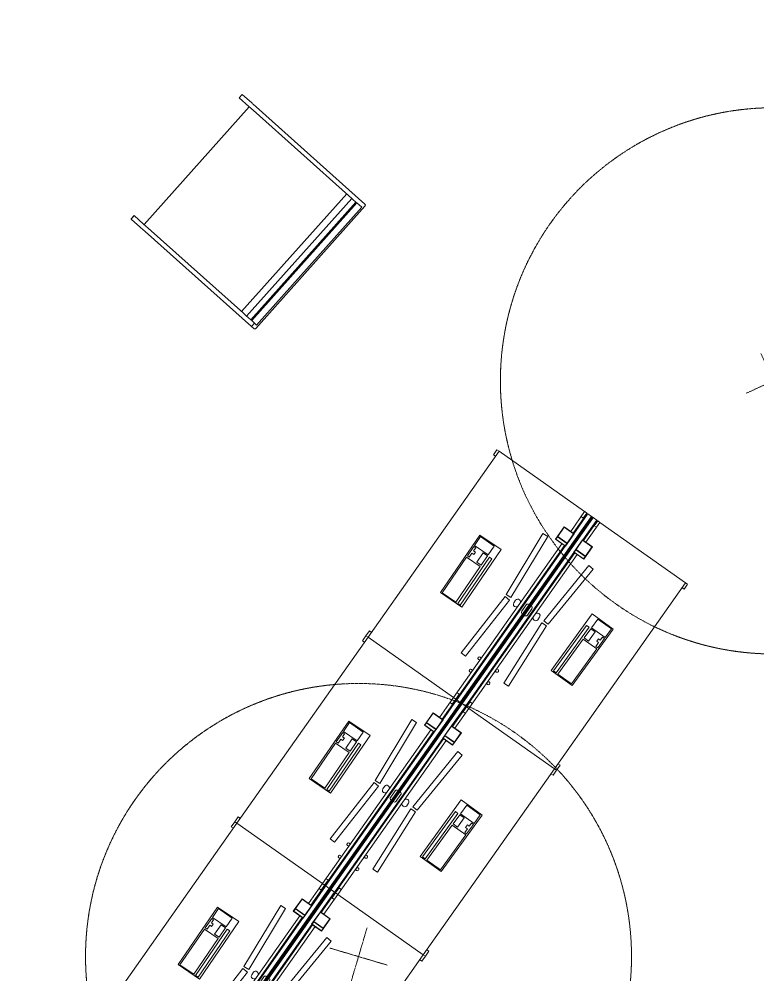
# Model space of a CAD drawing. Header units: millimetres. Extents: x 17567 to 83301, y -4294 to 56331.
# Drawn here: x 70555 to 75427, y 42447 to 48747 of the extents above; entities that cross this region are included whole.
import ezdxf

# ---------------------------------------------------------------- set-up
doc = ezdxf.new("R2010")
doc.units = ezdxf.units.MM
doc.header["$MEASUREMENT"] = 0
doc.linetypes.add('Hidden', pattern=[7.14375, 4.7625, -2.38125])
for name, color, linetype, lineweight in [('E-ELEC-EQPM', 71, 'Continuous', 13), ('E-ELEC-EQPM-HDLN', 91, 'Hidden', 13), ('I-FURN', 40, 'Continuous', 13), ('Q-SPCQ', 91, 'Continuous', 13)]:
    doc.layers.add(name, color=color, linetype=linetype, lineweight=lineweight)

# ---------------------------------------------------------------- blocks, each defined once
blk = doc.blocks.new('New Furniture_Armchair_NC9 - NC9-V117-GA PLAN - LEVEL 11')
at = {"layer": 'I-FURN'}
for p, q in [((-560, -364.5), (-560, 596.5)), ((-550, 606.5), (530, 606.5)), ((-530, 595.2), (-530, 552.2)), ((510, 595.2), (-530, 595.2)), ((510, 595.2), (510, 576.5)), ((510, 552.2), (510, 576.5)), ((540, 576.5), (510, 576.5)), ((510, 576.5), (540, 576.5)), ((540, 576.5), (540, 596.5)), ((540, 576.5), (540, -364.5)), ((510, 552.3), (-530, 552.3)), ((-530, 543.8), (-530, 552.3)), ((-530, 517), (-530, 543.8)), ((510, 543.8), (-530, 543.8)), ((-530, 507.2), (-530, 517)), ((-530, 479.1), (-530, 507.2)), ((-530, 507.2), (510, 507.2)), ((510, 552.3), (510, 543.8)), ((510, 543.8), (510, 517)), ((510, 517), (510, 507.2)), ((510, 507.2), (510, 479.1)), ((-530, 479.7), (-530, -364.5)), ((510, 463), (-530, 463)), ((-530, 462.9), (510, 462.9)), ((510, -364.5), (510, 479.7)), ((-560, -373.7), (-560, -364.5)), ((-560, -382.4), (-560, -373.7)), ((-530, -364.5), (-530, -403.9)), ((510, -403.9), (510, -364.5)), ((540, -364.5), (540, -403.9)), ((-560, -390.2), (-560, -382.4)), ((-560, -396.6), (-560, -390.2)), ((-560, -401.2), (-560, -396.6)), ((-560, -403.9), (-560, -401.2)), ((-560, -487.1), (-560, -403.9)), ((-530, -400.3), (510, -400.3)), ((-530, -403.9), (-530, -487.1)), ((510, -487.1), (510, -403.9)), ((540, -403.9), (540, -487.1)), ((-560, -487.3), (-560, -487.1)), ((-530, -487.1), (-560, -487.1)), ((-560, -487.3), (-530, -487.3)), ((-530, -487.1), (-530, -487.3)), ((510, -487.3), (510, -487.1)), ((540, -487.1), (510, -487.1)), ((510, -487.3), (540, -487.3)), ((540, -487.1), (540, -487.3))]:
    blk.add_line(p, q, dxfattribs=at)
for centre, start, end in [((-550, 596.5), 90, 180), ((530, 596.5), 360, 90)]:
    blk.add_arc(centre, 10, start, end, dxfattribs=at)
blk = doc.blocks.new('POWER_DATA_DROPPER - POWER_DATA_DROPPER-V157-GA PLAN - LEVEL 11')
at = {"layer": 'E-ELEC-EQPM-HDLN'}
for p, q in [((0, 0), (0, 200)), ((0, 0), (-200, 0)), ((0, 0), (0, -200)), ((0, 0), (200, 0)), ((1795.4, -129), (1795.6, -126.4)), ((1786.9, -216.6), (1787.2, -213.9))]:
    blk.add_line(p, q, dxfattribs=at)
blk.add_circle((0, 0), 1800, dxfattribs=at)
for start, end in [(21.58104, 121.15457), (172.21925, 329.83293)]:
    blk.add_arc((0, 0), 1800, start, end, dxfattribs=at)
blk = doc.blocks.new('POWER_DATA_DROPPER - POWER_DATA_DROPPER-V158-GA PLAN - LEVEL 11')
at = {"layer": 'E-ELEC-EQPM-HDLN'}
for q in [(0, 200), (-200, 0), (0, -200), (200, 0)]:
    blk.add_line((0, 0), q, dxfattribs=at)
blk.add_circle((0, 0), 1800, dxfattribs=at)
for start, end in [(360, 82.55524), (106.89583, 107.54923), (103.5021, 104.17454), (129.68757, 158.22664), (170.60457, 245.25822), (291.36683, 360)]:
    blk.add_arc((0, 0), 1800, start, end, dxfattribs=at)
blk = doc.blocks.new('Workstatio_3 - Workstatio_3-V222-GA PLAN - LEVEL 11')
at = {"layer": 'I-FURN'}
for p, q in [((-705.3, 3), (-705.3, 3.1)), ((-705.3, 0), (-705.3, 1.5)), ((-705.3, 0), (-705.3, -6)), ((-705.3, 0), (-690.3, 0)), ((-690.4, 3.1), (-694.2, 3.1)), ((-694.2, 0), (-690.3, 0)), ((-690.3, 0), (779.7, 0)), ((4.7, 1.5), (4.7, 0)), ((84.7, 0), (84.7, 1.5)), ((783.6, 3.1), (779.8, 3.1)), ((794.7, 3.1), (794.7, 3)), ((794.7, 1.5), (794.7, 0)), ((794.7, -6), (794.7, 0)), ((-705.3, -34), (-705.3, -6)), ((-702.3, -6), (-705.3, -6)), ((-705.3, -34), (-705.3, -40)), ((-705.3, -34), (-702.3, -34)), ((-690.3, -40), (-705.3, -40)), ((-665.3, -42.5), (-705.3, -42.5)), ((-545.3, -60), (-705.3, -60)), ((-705.3, -60), (-705.3, -750)), ((-702.3, -6), (791.7, -6)), ((-545.3, -34), (-702.3, -34)), ((-545.1, -40), (-690.3, -40)), ((-665.3, -42.5), (-665.3, -59.9)), ((-445.3, -32.5), (-545.3, -32.5)), ((-545.3, -32.5), (-545.3, -112.5)), ((-543.3, -34.5), (-468.3, -34.5)), ((-543.3, -110.5), (-543.3, -34.5)), ((-468.3, -34.5), (-468.3, -110.5)), ((-466.3, -110.5), (-466.3, -34.5)), ((-466.3, -34.5), (-447.3, -34.5)), ((-461, -34), (-462.5, -34)), ((-447.3, -34.5), (-447.3, -110.5)), ((779.7, -40), (-445.5, -40)), ((-445.3, -112.5), (-445.3, -32.5)), ((791.7, -34), (-445.3, -34)), ((34.7, -60), (-445.3, -60)), ((69.7, -21), (19.7, -21)), ((54.7, -60), (34.7, -60)), ((794.7, -60), (54.7, -60)), ((794.7, -42.5), (754.7, -42.5)), ((754.7, -59.9), (754.7, -42.5)), ((779.7, 0), (783.6, 0)), ((779.7, 0), (794.7, 0)), ((794.7, -40), (779.7, -40)), ((794.7, -6), (791.7, -6)), ((791.7, -34), (794.7, -34)), ((794.7, -6), (794.7, -34)), ((794.7, -40), (794.7, -34)), ((794.7, -42.5), (794.7, -59.9)), ((794.7, -750), (794.7, -60)), ((-545.3, -112.5), (-445.3, -112.5)), ((-468.3, -110.5), (-543.3, -110.5)), ((-447.3, -110.5), (-466.3, -110.5)), ((34.7, -95), (54.7, -95)), ((37.4, -131), (-431.3, -164.7)), ((-431.3, -164.7), (-428.6, -201.7)), ((-428.6, -201.7), (40.1, -168)), ((37.4, -131), (40.1, -168)), ((56.6, -129), (54.8, -166)), ((54.8, -166), (524.1, -189.4)), ((526, -152.3), (56.6, -129)), ((526, -152.3), (524.1, -189.4)), ((276.9, -359.7), (-183.1, -366.1)), ((-180.7, -536.1), (-183.1, -366.1)), ((276.9, -359.7), (279.2, -529.7)), ((-180.7, -536.1), (279.2, -529.7)), ((-705.3, -750), (794.7, -750)), ((-705.3, -767.5), (-705.3, -750.1)), ((-665.3, -750.1), (-665.3, -767.5)), ((754.7, -767.5), (754.7, -750.1)), ((794.7, -750.1), (794.7, -767.5)), ((-705.3, -767.5), (-665.3, -767.5)), ((754.7, -767.5), (794.7, -767.5))]:
    blk.add_line(p, q, dxfattribs=at)
at = {"layer": 'I-FURN', "flags": 128}
for points in [[(-702.3, -6), (-702.2, -6), (-702.1, -6), (-702, -6), (-701.9, -6), (-701.7, -6), (-701.6, -5.9), (-701.5, -5.9), (-701.2, -5.9), (-701.1, -5.8), (-700.9, -5.8), (-700.7, -5.7), (-700.5, -5.7), (-700.4, -5.6), (-700.1, -5.5), (-699.8, -5.4), (-699.7, -5.4), (-699.5, -5.3), (-699.2, -5.1), (-698.9, -5), (-698.4, -4.8), (-698.1, -4.7), (-698, -4.6), (-697.6, -4.4), (-697.4, -4.3), (-697, -4.1), (-696.6, -3.8), (-696.3, -3.7), (-695.8, -3.4), (-695.2, -3), (-694.8, -2.8), (-694, -2.3), (-693.4, -1.9), (-693, -1.7), (-692.1, -1.2), (-690.3, 0)], [(-690.3, -40), (-692.1, -38.8), (-693, -38.3), (-693.4, -38.1), (-694, -37.7), (-694.8, -37.2), (-695.2, -37), (-695.8, -36.6), (-696.3, -36.3), (-696.6, -36.2), (-697, -35.9), (-697.4, -35.7), (-697.6, -35.6), (-698, -35.4), (-698.1, -35.3), (-698.4, -35.2), (-698.8, -35), (-699, -34.9), (-699.3, -34.8), (-699.5, -34.7), (-699.6, -34.7), (-699.8, -34.6), (-700.1, -34.5), (-700.3, -34.4), (-700.4, -34.4), (-700.6, -34.3), (-700.9, -34.2), (-701.1, -34.2), (-701.2, -34.2), (-701.3, -34.1), (-701.5, -34.1), (-701.7, -34), (-701.8, -34), (-702, -34), (-702, -34), (-702.1, -34), (-702.3, -34)], [(779.7, 0), (781.5, -1.2), (782.4, -1.7), (782.8, -1.9), (783.4, -2.3), (784.2, -2.8), (784.6, -3), (785.2, -3.4), (785.7, -3.7), (786, -3.8), (786.4, -4.1), (786.8, -4.3), (787, -4.4), (787.4, -4.6), (787.5, -4.7), (787.8, -4.8), (788.2, -5), (788.4, -5.1), (788.7, -5.2), (788.9, -5.3), (789, -5.3), (789.2, -5.4), (789.5, -5.5), (789.7, -5.6), (789.8, -5.6), (790, -5.7), (790.3, -5.8), (790.5, -5.8), (790.6, -5.8), (790.7, -5.9), (790.9, -5.9), (791.1, -6), (791.2, -6), (791.4, -6), (791.4, -6), (791.6, -6), (791.7, -6)], [(791.7, -34), (791.6, -34), (791.5, -34), (791.4, -34), (791.3, -34), (791.1, -34), (791, -34.1), (790.9, -34.1), (790.6, -34.1), (790.5, -34.2), (790.3, -34.2), (790.1, -34.3), (789.9, -34.3), (789.8, -34.4), (789.5, -34.5), (789.2, -34.6), (789.1, -34.6), (788.9, -34.7), (788.6, -34.9), (788.3, -35), (787.8, -35.2), (787.5, -35.3), (787.4, -35.4), (787, -35.6), (786.8, -35.7), (786.4, -35.9), (786, -36.2), (785.7, -36.3), (785.2, -36.6), (784.6, -37), (784.2, -37.2), (783.4, -37.7), (782.8, -38.1), (782.4, -38.3), (781.5, -38.8), (779.7, -40)]]:
    blk.add_lwpolyline(points, dxfattribs=at)
at = {"layer": 'I-FURN'}
for centre, radius, start, end in [((19.7, -6), 15, 180, 270), ((34.7, -77.5), 17.5, 90, 270), ((54.7, -77.5), 17.5, 270, 90), ((69.7, -6), 15, 270, 0), ((484.7, -70), 10, 0, 180), ((584.7, -70), 10, 0, 180), ((484.7, -70), 10, 180, 360), ((584.7, -70), 10, 180, 360)]:
    blk.add_arc(centre, radius, start, end, dxfattribs=at)
at = {"layer": 'Q-SPCQ'}
for p, q in [((271, -375.1), (-99, -380.2)), ((271.3, -395.1), (271, -375.1)), ((-176.3, -416.3), (-106.3, -415.3)), ((-176.3, -416.3), (-174.8, -526.3)), ((-106.3, -415.3), (-104.8, -525.3)), ((-99, -380.2), (-98.7, -400.2)), ((-98.7, -400.2), (271.3, -395.1)), ((-23.5, -414.2), (-98.5, -415.2)), ((-98.5, -415.2), (-98, -450.2)), ((-23, -449.2), (-23.5, -414.2)), ((-13.5, -414), (271.5, -410.1)), ((-12, -524), (-13.5, -414)), ((271.5, -410.1), (273, -520.1)), ((-98, -450.2), (-23, -449.2)), ((-72.4, -494.8), (-52.4, -494.6)), ((-72.2, -509.8), (-72.4, -494.8)), ((-52.4, -494.6), (-52.2, -509.6)), ((-104.8, -525.3), (-174.8, -526.3)), ((-97.2, -510.2), (-72.2, -509.8)), ((-97, -525.2), (-97.2, -510.2)), ((-22, -524.2), (-97, -525.2)), ((-52.2, -509.6), (-22.2, -509.2)), ((-22.2, -509.2), (-22, -524.2)), ((273, -520.1), (-12, -524))]:
    blk.add_line(p, q, dxfattribs=at)
blk = doc.blocks.new('Workstatio_3 - Workstatio_3-V223-GA PLAN - LEVEL 11')
at = {"layer": 'I-FURN'}
for p, q in [((-705.3, 3), (-705.3, 3.1)), ((-705.3, 0), (-705.3, 1.5)), ((-705.3, 0), (-705.3, -6)), ((-705.3, 0), (-690.3, 0)), ((-690.4, 3.1), (-694.2, 3.1)), ((-694.2, 0), (-690.3, 0)), ((-690.3, 0), (779.7, 0)), ((4.7, 1.5), (4.7, 0)), ((84.7, 0), (84.7, 1.5)), ((783.6, 3.1), (779.8, 3.1)), ((794.7, 3.1), (794.7, 3)), ((794.7, 1.5), (794.7, 0)), ((794.7, -6), (794.7, 0)), ((-705.3, -34), (-705.3, -6)), ((-702.3, -6), (-705.3, -6)), ((-705.3, -34), (-705.3, -40)), ((-705.3, -34), (-702.3, -34)), ((-690.3, -40), (-705.3, -40)), ((-665.3, -42.5), (-705.3, -42.5)), ((-705.3, -59.9), (-705.3, -42.5)), ((-545.3, -60), (-705.3, -60)), ((-705.3, -60), (-705.3, -750)), ((-702.3, -6), (791.7, -6)), ((-545.3, -34), (-702.3, -34)), ((-545.1, -40), (-690.3, -40)), ((-665.3, -42.5), (-665.3, -59.9)), ((-445.3, -32.5), (-545.3, -32.5)), ((-545.3, -32.5), (-545.3, -112.5)), ((-543.3, -34.5), (-468.3, -34.5)), ((-543.3, -110.5), (-543.3, -34.5)), ((-468.3, -34.5), (-468.3, -110.5)), ((-466.3, -110.5), (-466.3, -34.5)), ((-466.3, -34.5), (-447.3, -34.5)), ((-461, -34), (-462.5, -34)), ((-447.3, -34.5), (-447.3, -110.5)), ((779.7, -40), (-445.5, -40)), ((-445.3, -112.5), (-445.3, -32.5)), ((791.7, -34), (-445.3, -34)), ((34.7, -60), (-445.3, -60)), ((69.7, -21), (19.7, -21)), ((54.7, -60), (34.7, -60)), ((794.7, -60), (54.7, -60)), ((794.7, -42.5), (754.7, -42.5)), ((754.7, -59.9), (754.7, -42.5)), ((779.7, 0), (783.6, 0)), ((779.7, 0), (794.7, 0)), ((794.7, -40), (779.7, -40)), ((794.7, -6), (791.7, -6)), ((791.7, -34), (794.7, -34)), ((794.7, -6), (794.7, -34)), ((794.7, -40), (794.7, -34)), ((794.7, -42.5), (794.7, -59.9)), ((794.7, -750), (794.7, -60)), ((-545.3, -112.5), (-445.3, -112.5)), ((-468.3, -110.5), (-543.3, -110.5)), ((-447.3, -110.5), (-466.3, -110.5)), ((34.7, -95), (54.7, -95)), ((37.4, -131), (-431.3, -164.7)), ((-431.3, -164.7), (-428.6, -201.7)), ((-428.6, -201.7), (40.1, -168)), ((37.4, -131), (40.1, -168)), ((56.6, -129), (54.8, -166)), ((54.8, -166), (524.1, -189.4)), ((526, -152.3), (56.6, -129)), ((526, -152.3), (524.1, -189.4)), ((276.9, -359.7), (-183.1, -366.1)), ((-180.7, -536.1), (-183.1, -366.1)), ((276.9, -359.7), (279.2, -529.7)), ((-180.7, -536.1), (279.2, -529.7)), ((-705.3, -750), (794.7, -750)), ((-705.3, -767.5), (-705.3, -750.1)), ((-665.3, -750.1), (-665.3, -767.5)), ((754.7, -767.5), (754.7, -750.1)), ((794.7, -750.1), (794.7, -767.5)), ((-705.3, -767.5), (-665.3, -767.5)), ((754.7, -767.5), (794.7, -767.5))]:
    blk.add_line(p, q, dxfattribs=at)
at = {"layer": 'I-FURN', "flags": 128}
for points in [[(-702.3, -6), (-702.2, -6), (-702.1, -6), (-702, -6), (-701.9, -6), (-701.7, -6), (-701.6, -5.9), (-701.5, -5.9), (-701.2, -5.9), (-701.1, -5.8), (-700.9, -5.8), (-700.7, -5.7), (-700.5, -5.7), (-700.4, -5.6), (-700.1, -5.5), (-699.8, -5.4), (-699.7, -5.4), (-699.5, -5.3), (-699.2, -5.1), (-698.9, -5), (-698.4, -4.8), (-698.1, -4.7), (-698, -4.6), (-697.6, -4.4), (-697.4, -4.3), (-697, -4.1), (-696.6, -3.8), (-696.3, -3.7), (-695.8, -3.4), (-695.2, -3), (-694.8, -2.8), (-694, -2.3), (-693.4, -1.9), (-693, -1.7), (-692.1, -1.2), (-690.3, 0)], [(-690.3, -40), (-692.1, -38.8), (-693, -38.3), (-693.4, -38.1), (-694, -37.7), (-694.8, -37.2), (-695.2, -37), (-695.8, -36.6), (-696.3, -36.3), (-696.6, -36.2), (-697, -35.9), (-697.4, -35.7), (-697.6, -35.6), (-698, -35.4), (-698.1, -35.3), (-698.4, -35.2), (-698.8, -35), (-699, -34.9), (-699.3, -34.8), (-699.5, -34.7), (-699.6, -34.7), (-699.8, -34.6), (-700.1, -34.5), (-700.3, -34.4), (-700.4, -34.4), (-700.6, -34.3), (-700.9, -34.2), (-701.1, -34.2), (-701.2, -34.2), (-701.3, -34.1), (-701.5, -34.1), (-701.7, -34), (-701.8, -34), (-702, -34), (-702, -34), (-702.1, -34), (-702.3, -34)], [(779.7, 0), (781.5, -1.2), (782.4, -1.7), (782.8, -1.9), (783.4, -2.3), (784.2, -2.8), (784.6, -3), (785.2, -3.4), (785.7, -3.7), (786, -3.8), (786.4, -4.1), (786.8, -4.3), (787, -4.4), (787.4, -4.6), (787.5, -4.7), (787.8, -4.8), (788.2, -5), (788.4, -5.1), (788.7, -5.2), (788.9, -5.3), (789, -5.3), (789.2, -5.4), (789.5, -5.5), (789.7, -5.6), (789.8, -5.6), (790, -5.7), (790.3, -5.8), (790.5, -5.8), (790.6, -5.8), (790.7, -5.9), (790.9, -5.9), (791.1, -6), (791.2, -6), (791.4, -6), (791.4, -6), (791.6, -6), (791.7, -6)], [(791.7, -34), (791.6, -34), (791.5, -34), (791.4, -34), (791.3, -34), (791.1, -34), (791, -34.1), (790.9, -34.1), (790.6, -34.1), (790.5, -34.2), (790.3, -34.2), (790.1, -34.3), (789.9, -34.3), (789.8, -34.4), (789.5, -34.5), (789.2, -34.6), (789.1, -34.6), (788.9, -34.7), (788.6, -34.9), (788.3, -35), (787.8, -35.2), (787.5, -35.3), (787.4, -35.4), (787, -35.6), (786.8, -35.7), (786.4, -35.9), (786, -36.2), (785.7, -36.3), (785.2, -36.6), (784.6, -37), (784.2, -37.2), (783.4, -37.7), (782.8, -38.1), (782.4, -38.3), (781.5, -38.8), (779.7, -40)]]:
    blk.add_lwpolyline(points, dxfattribs=at)
at = {"layer": 'I-FURN'}
for centre, radius, start, end in [((19.7, -6), 15, 180, 270), ((34.7, -77.5), 17.5, 90, 270), ((54.7, -77.5), 17.5, 270, 90), ((69.7, -6), 15, 270, 0), ((484.7, -70), 10, 0, 180), ((584.7, -70), 10, 0, 180), ((484.7, -70), 10, 180, 360), ((584.7, -70), 10, 180, 360)]:
    blk.add_arc(centre, radius, start, end, dxfattribs=at)
at = {"layer": 'Q-SPCQ'}
for p, q in [((271, -375.1), (-99, -380.2)), ((271.3, -395.1), (271, -375.1)), ((-176.3, -416.3), (-106.3, -415.3)), ((-176.3, -416.3), (-174.8, -526.3)), ((-106.3, -415.3), (-104.8, -525.3)), ((-99, -380.2), (-98.7, -400.2)), ((-98.7, -400.2), (271.3, -395.1)), ((-23.5, -414.2), (-98.5, -415.2)), ((-98.5, -415.2), (-98, -450.2)), ((-23, -449.2), (-23.5, -414.2)), ((-13.5, -414), (271.5, -410.1)), ((-12, -524), (-13.5, -414)), ((271.5, -410.1), (273, -520.1)), ((-98, -450.2), (-23, -449.2)), ((-72.4, -494.8), (-52.4, -494.6)), ((-72.2, -509.8), (-72.4, -494.8)), ((-52.4, -494.6), (-52.2, -509.6)), ((-104.8, -525.3), (-174.8, -526.3)), ((-97.2, -510.2), (-72.2, -509.8)), ((-97, -525.2), (-97.2, -510.2)), ((-22, -524.2), (-97, -525.2)), ((-52.2, -509.6), (-22.2, -509.2)), ((-22.2, -509.2), (-22, -524.2)), ((273, -520.1), (-12, -524))]:
    blk.add_line(p, q, dxfattribs=at)
blk = doc.blocks.new('Workstatio_3 - Workstatio_3-V274-GA PLAN - LEVEL 11')
at = {"layer": 'I-FURN'}
for p, q in [((-705.3, 3), (-705.3, 3.1)), ((-705.3, 0), (-705.3, 1.5)), ((-705.3, 0), (-690.3, 0)), ((-690.4, 3.1), (-694.2, 3.1)), ((-694.2, 0), (-690.3, 0)), ((-690.3, 0), (779.7, 0)), ((4.7, 1.5), (4.7, 0)), ((84.7, 0), (84.7, 1.5)), ((783.6, 3.1), (779.8, 3.1)), ((794.7, 3.1), (794.7, 3)), ((794.7, 1.5), (794.7, 0)), ((-705.3, 0), (-705.3, -6)), ((-705.3, -34), (-705.3, -6)), ((-702.3, -6), (-705.3, -6)), ((-705.3, -34), (-705.3, -40)), ((-705.3, -34), (-702.3, -34)), ((-690.3, -40), (-705.3, -40)), ((-665.3, -42.5), (-705.3, -42.5)), ((-545.3, -60), (-705.3, -60)), ((-705.3, -60), (-705.3, -750)), ((-702.3, -6), (791.7, -6)), ((-545.3, -34), (-702.3, -34)), ((-545.1, -40), (-690.3, -40)), ((-665.3, -42.5), (-665.3, -59.9)), ((-445.3, -32.5), (-545.3, -32.5)), ((-545.3, -32.5), (-545.3, -112.5)), ((-543.3, -34.5), (-468.3, -34.5)), ((-543.3, -110.5), (-543.3, -34.5)), ((-468.3, -34.5), (-468.3, -110.5)), ((-466.3, -110.5), (-466.3, -34.5)), ((-466.3, -34.5), (-447.3, -34.5)), ((-461, -34), (-462.5, -34)), ((-447.3, -34.5), (-447.3, -110.5)), ((779.7, -40), (-445.5, -40)), ((-445.3, -112.5), (-445.3, -32.5)), ((791.7, -34), (-445.3, -34)), ((34.7, -60), (-445.3, -60)), ((69.7, -21), (19.7, -21)), ((54.7, -60), (34.7, -60)), ((794.7, -60), (54.7, -60)), ((793.3, -42.5), (754.7, -42.5)), ((754.7, -59.9), (754.7, -42.5)), ((779.7, 0), (783.6, 0)), ((779.7, 0), (794.7, 0)), ((794.7, -40), (779.7, -40)), ((794.7, -6), (791.7, -6)), ((791.7, -34), (794.7, -34)), ((794.7, -6), (794.7, 0)), ((794.7, -6), (794.7, -34)), ((794.7, -40), (794.7, -34)), ((794.7, -750), (794.7, -60)), ((-545.3, -112.5), (-445.3, -112.5)), ((-468.3, -110.5), (-543.3, -110.5)), ((-447.3, -110.5), (-466.3, -110.5)), ((34.7, -95), (54.7, -95)), ((37.4, -131), (-431.3, -164.7)), ((-431.3, -164.7), (-428.6, -201.7)), ((-428.6, -201.7), (40.1, -168)), ((37.4, -131), (40.1, -168)), ((56.6, -129), (54.8, -166)), ((54.8, -166), (524.1, -189.4)), ((526, -152.3), (56.6, -129)), ((526, -152.3), (524.1, -189.4)), ((276.9, -359.7), (-183.1, -366.1)), ((-180.7, -536.1), (-183.1, -366.1)), ((276.9, -359.7), (279.2, -529.7)), ((-180.7, -536.1), (279.2, -529.7)), ((-705.3, -750), (794.7, -750)), ((-705.3, -767.5), (-705.3, -750.1)), ((-665.3, -750.1), (-665.3, -767.5)), ((754.7, -767.5), (754.7, -750.1)), ((794.7, -750.1), (794.7, -767.5)), ((-705.3, -767.5), (-665.3, -767.5)), ((754.7, -767.5), (794.7, -767.5))]:
    blk.add_line(p, q, dxfattribs=at)
at = {"layer": 'I-FURN', "flags": 128}
for points in [[(-702.3, -6), (-702.2, -6), (-702.1, -6), (-702, -6), (-701.9, -6), (-701.7, -6), (-701.6, -5.9), (-701.5, -5.9), (-701.2, -5.9), (-701.1, -5.8), (-700.9, -5.8), (-700.7, -5.7), (-700.5, -5.7), (-700.4, -5.6), (-700.1, -5.5), (-699.8, -5.4), (-699.7, -5.4), (-699.5, -5.3), (-699.2, -5.1), (-698.9, -5), (-698.4, -4.8), (-698.1, -4.7), (-698, -4.6), (-697.6, -4.4), (-697.4, -4.3), (-697, -4.1), (-696.6, -3.8), (-696.3, -3.7), (-695.8, -3.4), (-695.2, -3), (-694.8, -2.8), (-694, -2.3), (-693.4, -1.9), (-693, -1.7), (-692.1, -1.2), (-690.3, 0)], [(-690.3, -40), (-692.1, -38.8), (-693, -38.3), (-693.4, -38.1), (-694, -37.7), (-694.8, -37.2), (-695.2, -37), (-695.8, -36.6), (-696.3, -36.3), (-696.6, -36.2), (-697, -35.9), (-697.4, -35.7), (-697.6, -35.6), (-698, -35.4), (-698.1, -35.3), (-698.4, -35.2), (-698.8, -35), (-699, -34.9), (-699.3, -34.8), (-699.5, -34.7), (-699.6, -34.7), (-699.8, -34.6), (-700.1, -34.5), (-700.3, -34.4), (-700.4, -34.4), (-700.6, -34.3), (-700.9, -34.2), (-701.1, -34.2), (-701.2, -34.2), (-701.3, -34.1), (-701.5, -34.1), (-701.7, -34), (-701.8, -34), (-702, -34), (-702, -34), (-702.1, -34), (-702.3, -34)], [(779.7, 0), (781.5, -1.2), (782.4, -1.7), (782.8, -1.9), (783.4, -2.3), (784.2, -2.8), (784.6, -3), (785.2, -3.4), (785.7, -3.7), (786, -3.8), (786.4, -4.1), (786.8, -4.3), (787, -4.4), (787.4, -4.6), (787.5, -4.7), (787.8, -4.8), (788.2, -5), (788.4, -5.1), (788.7, -5.2), (788.9, -5.3), (789, -5.3), (789.2, -5.4), (789.5, -5.5), (789.7, -5.6), (789.8, -5.6), (790, -5.7), (790.3, -5.8), (790.5, -5.8), (790.6, -5.8), (790.7, -5.9), (790.9, -5.9), (791.1, -6), (791.2, -6), (791.4, -6), (791.4, -6), (791.6, -6), (791.7, -6)], [(791.7, -34), (791.6, -34), (791.5, -34), (791.4, -34), (791.3, -34), (791.1, -34), (791, -34.1), (790.9, -34.1), (790.6, -34.1), (790.5, -34.2), (790.3, -34.2), (790.1, -34.3), (789.9, -34.3), (789.8, -34.4), (789.5, -34.5), (789.2, -34.6), (789.1, -34.6), (788.9, -34.7), (788.6, -34.9), (788.3, -35), (787.8, -35.2), (787.5, -35.3), (787.4, -35.4), (787, -35.6), (786.8, -35.7), (786.4, -35.9), (786, -36.2), (785.7, -36.3), (785.2, -36.6), (784.6, -37), (784.2, -37.2), (783.4, -37.7), (782.8, -38.1), (782.4, -38.3), (781.5, -38.8), (779.7, -40)]]:
    blk.add_lwpolyline(points, dxfattribs=at)
at = {"layer": 'I-FURN'}
for centre, radius, start, end in [((19.7, -6), 15, 180, 270), ((34.7, -77.5), 17.5, 90, 270), ((54.7, -77.5), 17.5, 270, 90), ((69.7, -6), 15, 270, 0), ((484.7, -70), 10, 0, 180), ((584.7, -70), 10, 0, 180), ((484.7, -70), 10, 180, 360), ((584.7, -70), 10, 180, 360)]:
    blk.add_arc(centre, radius, start, end, dxfattribs=at)
at = {"layer": 'Q-SPCQ'}
for p, q in [((271, -375.1), (-99, -380.2)), ((271.3, -395.1), (271, -375.1)), ((-176.3, -416.3), (-106.3, -415.3)), ((-176.3, -416.3), (-174.8, -526.3)), ((-106.3, -415.3), (-104.8, -525.3)), ((-99, -380.2), (-98.7, -400.2)), ((-98.7, -400.2), (271.3, -395.1)), ((-23.5, -414.2), (-98.5, -415.2)), ((-98.5, -415.2), (-98, -450.2)), ((-23, -449.2), (-23.5, -414.2)), ((-13.5, -414), (271.5, -410.1)), ((-12, -524), (-13.5, -414)), ((271.5, -410.1), (273, -520.1)), ((-98, -450.2), (-23, -449.2)), ((-72.4, -494.8), (-52.4, -494.6)), ((-72.2, -509.8), (-72.4, -494.8)), ((-52.4, -494.6), (-52.2, -509.6)), ((-104.8, -525.3), (-174.8, -526.3)), ((-97.2, -510.2), (-72.2, -509.8)), ((-97, -525.2), (-97.2, -510.2)), ((-22, -524.2), (-97, -525.2)), ((-52.2, -509.6), (-22.2, -509.2)), ((-22.2, -509.2), (-22, -524.2)), ((273, -520.1), (-12, -524))]:
    blk.add_line(p, q, dxfattribs=at)
blk = doc.blocks.new('Workstatio_3 - Workstatio_3-10351813-GA PLAN - LEVEL 11')
at = {"layer": 'I-FURN'}
for p, q in [((-665.3, 767.5), (-705.3, 767.5)), ((-705.3, 750.1), (-705.3, 767.5)), ((-665.3, 767.5), (-665.3, 750.1)), ((794.7, 767.5), (754.7, 767.5)), ((754.7, 750.1), (754.7, 767.5)), ((794.7, 767.5), (794.7, 750.1)), ((794.7, 750), (-705.3, 750)), ((-705.3, 750), (-705.3, 60)), ((794.7, 60), (794.7, 750)), ((-183.1, 366.1), (-180.7, 536.1)), ((279.2, 529.7), (-180.7, 536.1)), ((279.2, 529.7), (276.9, 359.7)), ((-183.1, 366.1), (276.9, 359.7)), ((-431.3, 164.7), (-428.6, 201.7)), ((-428.6, 201.7), (40.1, 168)), ((54.8, 166), (524.1, 189.4)), ((526, 152.3), (524.1, 189.4)), ((37.4, 131), (-431.3, 164.7)), ((37.4, 131), (40.1, 168)), ((56.6, 129), (54.8, 166)), ((526, 152.3), (56.6, 129)), ((-445.3, 112.5), (-545.3, 112.5)), ((-545.3, 112.5), (-545.3, 32.5)), ((-543.3, 34.5), (-543.3, 110.5)), ((-543.3, 110.5), (-468.3, 110.5)), ((-468.3, 110.5), (-468.3, 34.5)), ((-466.3, 34.5), (-466.3, 110.5)), ((-466.3, 110.5), (-447.3, 110.5)), ((-447.3, 110.5), (-447.3, 34.5)), ((-445.3, 32.5), (-445.3, 112.5)), ((54.7, 95), (34.7, 95)), ((-705.3, 60), (-545.3, 60)), ((-705.3, 42.5), (-665.3, 42.5)), ((-705.3, 40), (-705.3, 34)), ((-705.3, 40), (-690.3, 40)), ((-705.3, 6), (-705.3, 34)), ((-702.3, 34), (-705.3, 34)), ((-705.3, 6), (-705.3, 0)), ((-705.3, 6), (-702.3, 6)), ((-702.3, 34), (-545.3, 34)), ((791.7, 6), (-702.3, 6)), ((-690.3, 40), (-545.1, 40)), ((779.7, 0), (-690.3, 0)), ((-665.3, 59.9), (-665.3, 42.5)), ((-545.3, 32.5), (-445.3, 32.5)), ((-468.3, 34.5), (-543.3, 34.5)), ((-447.3, 34.5), (-466.3, 34.5)), ((-462.5, 34), (-461, 34)), ((-445.5, 40), (779.7, 40)), ((-445.3, 60), (34.7, 60)), ((-445.3, 34), (791.7, 34)), ((4.7, 0), (4.7, -1.5)), ((19.7, 21), (69.7, 21)), ((34.7, 60), (54.7, 60)), ((54.7, 60), (794.7, 60)), ((754.7, 42.5), (754.7, 59.9)), ((754.7, 42.5), (794.7, 42.5)), ((779.7, 40), (794.7, 40)), ((783.6, 0), (779.7, 0)), ((794.7, 0), (779.7, 0)), ((794.7, 34), (791.7, 34)), ((791.7, 6), (794.7, 6)), ((794.7, 59.9), (794.7, 42.5)), ((794.7, 34), (794.7, 40)), ((794.7, 34), (794.7, 6)), ((794.7, 0), (794.7, 6)), ((794.7, 0), (794.7, -1.5)), ((-690.3, 0), (-705.3, 0)), ((-705.3, -1.5), (-705.3, 0)), ((-705.3, -3.1), (-705.3, -3)), ((-690.3, 0), (-694.2, 0)), ((-694.2, -3.1), (-690.4, -3.1)), ((84.7, -1.5), (84.7, 0)), ((779.8, -3.1), (783.6, -3.1)), ((794.7, -3), (794.7, -3.1))]:
    blk.add_line(p, q, dxfattribs=at)
at = {"layer": 'I-FURN', "flags": 128}
for points in [[(-702.3, 34), (-702.2, 34), (-702.1, 34), (-702, 34), (-701.9, 34), (-701.7, 34), (-701.6, 34.1), (-701.5, 34.1), (-701.2, 34.1), (-701.1, 34.2), (-700.9, 34.2), (-700.7, 34.3), (-700.5, 34.3), (-700.4, 34.4), (-700.1, 34.5), (-699.8, 34.6), (-699.7, 34.6), (-699.5, 34.7), (-699.2, 34.9), (-698.9, 35), (-698.4, 35.2), (-698.1, 35.3), (-698, 35.4), (-697.6, 35.6), (-697.4, 35.7), (-697, 35.9), (-696.6, 36.2), (-696.3, 36.3), (-695.8, 36.6), (-695.2, 37), (-694.8, 37.2), (-694, 37.7), (-693.4, 38.1), (-693, 38.3), (-692.1, 38.8), (-690.3, 40)], [(-690.3, 0), (-692.1, 1.2), (-693, 1.7), (-693.4, 1.9), (-694, 2.3), (-694.8, 2.8), (-695.2, 3), (-695.8, 3.4), (-696.3, 3.7), (-696.6, 3.8), (-697, 4.1), (-697.4, 4.3), (-697.6, 4.4), (-698, 4.6), (-698.1, 4.7), (-698.4, 4.8), (-698.8, 5), (-699, 5.1), (-699.3, 5.2), (-699.5, 5.3), (-699.6, 5.3), (-699.8, 5.4), (-700.1, 5.5), (-700.3, 5.6), (-700.4, 5.6), (-700.6, 5.7), (-700.9, 5.8), (-701.1, 5.8), (-701.2, 5.8), (-701.3, 5.9), (-701.5, 5.9), (-701.7, 6), (-701.8, 6), (-702, 6), (-702, 6), (-702.1, 6), (-702.3, 6)], [(779.7, 40), (781.5, 38.8), (782.4, 38.3), (782.8, 38.1), (783.4, 37.7), (784.2, 37.2), (784.6, 37), (785.2, 36.6), (785.7, 36.3), (786, 36.2), (786.4, 35.9), (786.8, 35.7), (787, 35.6), (787.4, 35.4), (787.5, 35.3), (787.8, 35.2), (788.2, 35), (788.4, 34.9), (788.7, 34.8), (788.9, 34.7), (789, 34.7), (789.2, 34.6), (789.5, 34.5), (789.7, 34.4), (789.8, 34.4), (790, 34.3), (790.3, 34.2), (790.5, 34.2), (790.6, 34.2), (790.7, 34.1), (790.9, 34.1), (791.1, 34), (791.2, 34), (791.4, 34), (791.4, 34), (791.6, 34), (791.7, 34)], [(791.7, 6), (791.6, 6), (791.5, 6), (791.4, 6), (791.3, 6), (791.1, 6), (791, 5.9), (790.9, 5.9), (790.6, 5.9), (790.5, 5.8), (790.3, 5.8), (790.1, 5.7), (789.9, 5.7), (789.8, 5.6), (789.5, 5.5), (789.2, 5.4), (789.1, 5.4), (788.9, 5.3), (788.6, 5.1), (788.3, 5), (787.8, 4.8), (787.5, 4.7), (787.4, 4.6), (787, 4.4), (786.8, 4.3), (786.4, 4.1), (786, 3.8), (785.7, 3.7), (785.2, 3.4), (784.6, 3), (784.2, 2.8), (783.4, 2.3), (782.8, 1.9), (782.4, 1.7), (781.5, 1.2), (779.7, 0)]]:
    blk.add_lwpolyline(points, dxfattribs=at)
at = {"layer": 'I-FURN'}
for centre, radius, start, end in [((34.7, 77.5), 17.5, 90, 270), ((54.7, 77.5), 17.5, 270, 90), ((484.7, 70), 10, 0, 180), ((484.7, 70), 10, 180, 360), ((584.7, 70), 10, 0, 180), ((584.7, 70), 10, 180, 360), ((19.7, 6), 15, 90, 180), ((69.7, 6), 15, 360, 90)]:
    blk.add_arc(centre, radius, start, end, dxfattribs=at)
at = {"layer": 'Q-SPCQ'}
for p, q in [((-176.3, 416.3), (-174.8, 526.3)), ((-104.8, 525.3), (-174.8, 526.3)), ((-106.3, 415.3), (-104.8, 525.3)), ((-97, 525.2), (-97.2, 510.2)), ((-97.2, 510.2), (-72.2, 509.8)), ((-22, 524.2), (-97, 525.2)), ((-72.2, 509.8), (-72.4, 494.8)), ((-52.4, 494.6), (-52.2, 509.6)), ((-52.2, 509.6), (-22.2, 509.2)), ((-22.2, 509.2), (-22, 524.2)), ((-12, 524), (-13.5, 414)), ((273, 520.1), (-12, 524)), ((271.5, 410.1), (273, 520.1)), ((-98.5, 415.2), (-98, 450.2)), ((-98, 450.2), (-23, 449.2)), ((-72.4, 494.8), (-52.4, 494.6)), ((-23, 449.2), (-23.5, 414.2)), ((-176.3, 416.3), (-106.3, 415.3)), ((-99, 380.2), (-98.7, 400.2)), ((271, 375.1), (-99, 380.2)), ((-98.7, 400.2), (271.3, 395.1)), ((-23.5, 414.2), (-98.5, 415.2)), ((-13.5, 414), (271.5, 410.1)), ((271.3, 395.1), (271, 375.1))]:
    blk.add_line(p, q, dxfattribs=at)
blk = doc.blocks.new('Workstatio_3 - Workstatio_3-V284-GA PLAN - LEVEL 11')
at = {"layer": 'I-FURN'}
for p, q in [((-665.3, 767.5), (-705.3, 767.5)), ((-705.3, 750.1), (-705.3, 767.5)), ((-665.3, 767.5), (-665.3, 750.1)), ((794.7, 767.5), (754.7, 767.5)), ((754.7, 750.1), (754.7, 767.5)), ((794.7, 767.5), (794.7, 750.1)), ((794.7, 750), (-705.3, 750)), ((-705.3, 750), (-705.3, 60)), ((794.7, 60), (794.7, 750)), ((-183.1, 366.1), (-180.7, 536.1)), ((279.2, 529.7), (-180.7, 536.1)), ((279.2, 529.7), (276.9, 359.7)), ((-183.1, 366.1), (276.9, 359.7)), ((-431.3, 164.7), (-428.6, 201.7)), ((-428.6, 201.7), (40.1, 168)), ((54.8, 166), (524.1, 189.4)), ((526, 152.3), (524.1, 189.4)), ((37.4, 131), (-431.3, 164.7)), ((37.4, 131), (40.1, 168)), ((56.6, 129), (54.8, 166)), ((526, 152.3), (56.6, 129)), ((-445.3, 112.5), (-545.3, 112.5)), ((-545.3, 112.5), (-545.3, 32.5)), ((-543.3, 34.5), (-543.3, 110.5)), ((-543.3, 110.5), (-468.3, 110.5)), ((-468.3, 110.5), (-468.3, 34.5)), ((-466.3, 34.5), (-466.3, 110.5)), ((-466.3, 110.5), (-447.3, 110.5)), ((-447.3, 110.5), (-447.3, 34.5)), ((-445.3, 32.5), (-445.3, 112.5)), ((54.7, 95), (34.7, 95)), ((-705.3, 60), (-545.3, 60)), ((-705.3, 42.5), (-665.3, 42.5)), ((-705.3, 40), (-705.3, 34)), ((-705.3, 40), (-690.3, 40)), ((-705.3, 6), (-705.3, 34)), ((-702.3, 34), (-705.3, 34)), ((-705.3, 6), (-705.3, 0)), ((-705.3, 6), (-702.3, 6)), ((-702.3, 34), (-545.3, 34)), ((791.7, 6), (-702.3, 6)), ((-690.3, 40), (-545.1, 40)), ((779.7, 0), (-690.3, 0)), ((-665.3, 59.9), (-665.3, 42.5)), ((-545.3, 32.5), (-445.3, 32.5)), ((-468.3, 34.5), (-543.3, 34.5)), ((-447.3, 34.5), (-466.3, 34.5)), ((-462.5, 34), (-461, 34)), ((-445.5, 40), (779.7, 40)), ((-445.3, 60), (34.7, 60)), ((-445.3, 34), (791.7, 34)), ((4.7, 0), (4.7, -1.5)), ((19.7, 21), (69.7, 21)), ((34.7, 60), (54.7, 60)), ((54.7, 60), (794.7, 60)), ((754.7, 42.5), (754.7, 59.9)), ((754.7, 42.5), (793.3, 42.5)), ((779.7, 40), (794.7, 40)), ((783.6, 0), (779.7, 0)), ((794.7, 0), (779.7, 0)), ((794.7, 34), (791.7, 34)), ((791.7, 6), (794.7, 6)), ((794.7, 34), (794.7, 40)), ((794.7, 34), (794.7, 6)), ((794.7, 0), (794.7, 6)), ((794.7, 0), (794.7, -1.5)), ((-690.3, 0), (-705.3, 0)), ((-705.3, -1.5), (-705.3, 0)), ((-705.3, -3.1), (-705.3, -3)), ((-690.3, 0), (-694.2, 0)), ((-694.2, -3.1), (-690.4, -3.1)), ((84.7, -1.5), (84.7, 0)), ((779.8, -3.1), (783.6, -3.1)), ((794.7, -3), (794.7, -3.1))]:
    blk.add_line(p, q, dxfattribs=at)
at = {"layer": 'I-FURN', "flags": 128}
for points in [[(-702.3, 34), (-702.2, 34), (-702.1, 34), (-702, 34), (-701.9, 34), (-701.7, 34), (-701.6, 34.1), (-701.5, 34.1), (-701.2, 34.1), (-701.1, 34.2), (-700.9, 34.2), (-700.7, 34.3), (-700.5, 34.3), (-700.4, 34.4), (-700.1, 34.5), (-699.8, 34.6), (-699.7, 34.6), (-699.5, 34.7), (-699.2, 34.9), (-698.9, 35), (-698.4, 35.2), (-698.1, 35.3), (-698, 35.4), (-697.6, 35.6), (-697.4, 35.7), (-697, 35.9), (-696.6, 36.2), (-696.3, 36.3), (-695.8, 36.6), (-695.2, 37), (-694.8, 37.2), (-694, 37.7), (-693.4, 38.1), (-693, 38.3), (-692.1, 38.8), (-690.3, 40)], [(-690.3, 0), (-692.1, 1.2), (-693, 1.7), (-693.4, 1.9), (-694, 2.3), (-694.8, 2.8), (-695.2, 3), (-695.8, 3.4), (-696.3, 3.7), (-696.6, 3.8), (-697, 4.1), (-697.4, 4.3), (-697.6, 4.4), (-698, 4.6), (-698.1, 4.7), (-698.4, 4.8), (-698.8, 5), (-699, 5.1), (-699.3, 5.2), (-699.5, 5.3), (-699.6, 5.3), (-699.8, 5.4), (-700.1, 5.5), (-700.3, 5.6), (-700.4, 5.6), (-700.6, 5.7), (-700.9, 5.8), (-701.1, 5.8), (-701.2, 5.8), (-701.3, 5.9), (-701.5, 5.9), (-701.7, 6), (-701.8, 6), (-702, 6), (-702, 6), (-702.1, 6), (-702.3, 6)], [(779.7, 40), (781.5, 38.8), (782.4, 38.3), (782.8, 38.1), (783.4, 37.7), (784.2, 37.2), (784.6, 37), (785.2, 36.6), (785.7, 36.3), (786, 36.2), (786.4, 35.9), (786.8, 35.7), (787, 35.6), (787.4, 35.4), (787.5, 35.3), (787.8, 35.2), (788.2, 35), (788.4, 34.9), (788.7, 34.8), (788.9, 34.7), (789, 34.7), (789.2, 34.6), (789.5, 34.5), (789.7, 34.4), (789.8, 34.4), (790, 34.3), (790.3, 34.2), (790.5, 34.2), (790.6, 34.2), (790.7, 34.1), (790.9, 34.1), (791.1, 34), (791.2, 34), (791.4, 34), (791.4, 34), (791.6, 34), (791.7, 34)], [(791.7, 6), (791.6, 6), (791.5, 6), (791.4, 6), (791.3, 6), (791.1, 6), (791, 5.9), (790.9, 5.9), (790.6, 5.9), (790.5, 5.8), (790.3, 5.8), (790.1, 5.7), (789.9, 5.7), (789.8, 5.6), (789.5, 5.5), (789.2, 5.4), (789.1, 5.4), (788.9, 5.3), (788.6, 5.1), (788.3, 5), (787.8, 4.8), (787.5, 4.7), (787.4, 4.6), (787, 4.4), (786.8, 4.3), (786.4, 4.1), (786, 3.8), (785.7, 3.7), (785.2, 3.4), (784.6, 3), (784.2, 2.8), (783.4, 2.3), (782.8, 1.9), (782.4, 1.7), (781.5, 1.2), (779.7, 0)]]:
    blk.add_lwpolyline(points, dxfattribs=at)
at = {"layer": 'I-FURN'}
for centre, radius, start, end in [((34.7, 77.5), 17.5, 90, 270), ((54.7, 77.5), 17.5, 270, 90), ((484.7, 70), 10, 0, 180), ((484.7, 70), 10, 180, 360), ((584.7, 70), 10, 0, 180), ((584.7, 70), 10, 180, 360), ((19.7, 6), 15, 90, 180), ((69.7, 6), 15, 360, 90)]:
    blk.add_arc(centre, radius, start, end, dxfattribs=at)
at = {"layer": 'Q-SPCQ'}
for p, q in [((-176.3, 416.3), (-174.8, 526.3)), ((-104.8, 525.3), (-174.8, 526.3)), ((-106.3, 415.3), (-104.8, 525.3)), ((-97, 525.2), (-97.2, 510.2)), ((-97.2, 510.2), (-72.2, 509.8)), ((-22, 524.2), (-97, 525.2)), ((-72.2, 509.8), (-72.4, 494.8)), ((-52.4, 494.6), (-52.2, 509.6)), ((-52.2, 509.6), (-22.2, 509.2)), ((-22.2, 509.2), (-22, 524.2)), ((-12, 524), (-13.5, 414)), ((273, 520.1), (-12, 524)), ((271.5, 410.1), (273, 520.1)), ((-98.5, 415.2), (-98, 450.2)), ((-98, 450.2), (-23, 449.2)), ((-72.4, 494.8), (-52.4, 494.6)), ((-23, 449.2), (-23.5, 414.2)), ((-176.3, 416.3), (-106.3, 415.3)), ((-99, 380.2), (-98.7, 400.2)), ((271, 375.1), (-99, 380.2)), ((-98.7, 400.2), (271.3, 395.1)), ((-23.5, 414.2), (-98.5, 415.2)), ((-13.5, 414), (271.5, 410.1)), ((271.3, 395.1), (271, 375.1))]:
    blk.add_line(p, q, dxfattribs=at)
blk = doc.blocks.new('Workstatio_3 - Workstatio_3-V224-GA PLAN - LEVEL 11')
at = {"layer": 'I-FURN'}
for p, q in [((-665.3, 767.5), (-705.3, 767.5)), ((-705.3, 750.1), (-705.3, 767.5)), ((-665.3, 767.5), (-665.3, 750.1)), ((794.7, 767.5), (754.7, 767.5)), ((754.7, 750.1), (754.7, 767.5)), ((794.7, 767.5), (794.7, 750.1)), ((794.7, 750), (-705.3, 750)), ((-705.3, 750), (-705.3, 60)), ((794.7, 60), (794.7, 750)), ((-183.1, 366.1), (-180.7, 536.1)), ((279.2, 529.7), (-180.7, 536.1)), ((279.2, 529.7), (276.9, 359.7)), ((-183.1, 366.1), (276.9, 359.7)), ((-431.3, 164.7), (-428.6, 201.7)), ((-428.6, 201.7), (40.1, 168)), ((54.8, 166), (524.1, 189.4)), ((526, 152.3), (524.1, 189.4)), ((37.4, 131), (-431.3, 164.7)), ((37.4, 131), (40.1, 168)), ((56.6, 129), (54.8, 166)), ((526, 152.3), (56.6, 129)), ((-445.3, 112.5), (-545.3, 112.5)), ((-545.3, 112.5), (-545.3, 32.5)), ((-543.3, 34.5), (-543.3, 110.5)), ((-543.3, 110.5), (-468.3, 110.5)), ((-468.3, 110.5), (-468.3, 34.5)), ((-466.3, 34.5), (-466.3, 110.5)), ((-466.3, 110.5), (-447.3, 110.5)), ((-447.3, 110.5), (-447.3, 34.5)), ((-445.3, 32.5), (-445.3, 112.5)), ((54.7, 95), (34.7, 95)), ((-705.3, 60), (-545.3, 60)), ((-705.3, 42.5), (-705.3, 59.9)), ((-705.3, 42.5), (-665.3, 42.5)), ((-705.3, 40), (-705.3, 34)), ((-705.3, 40), (-690.3, 40)), ((-705.3, 6), (-705.3, 34)), ((-702.3, 34), (-705.3, 34)), ((-705.3, 6), (-705.3, 0)), ((-705.3, 6), (-702.3, 6)), ((-702.3, 34), (-545.3, 34)), ((791.7, 6), (-702.3, 6)), ((-690.3, 40), (-545.1, 40)), ((779.7, 0), (-690.3, 0)), ((-665.3, 59.9), (-665.3, 42.5)), ((-545.3, 32.5), (-445.3, 32.5)), ((-468.3, 34.5), (-543.3, 34.5)), ((-447.3, 34.5), (-466.3, 34.5)), ((-462.5, 34), (-461, 34)), ((-445.5, 40), (779.7, 40)), ((-445.3, 60), (34.7, 60)), ((-445.3, 34), (791.7, 34)), ((4.7, 0), (4.7, -1.5)), ((19.7, 21), (69.7, 21)), ((34.7, 60), (54.7, 60)), ((54.7, 60), (794.7, 60)), ((754.7, 42.5), (754.7, 59.9)), ((754.7, 42.5), (794.7, 42.5)), ((779.7, 40), (794.7, 40)), ((783.6, 0), (779.7, 0)), ((794.7, 0), (779.7, 0)), ((794.7, 34), (791.7, 34)), ((791.7, 6), (794.7, 6)), ((794.7, 59.9), (794.7, 42.5)), ((794.7, 34), (794.7, 40)), ((794.7, 34), (794.7, 6)), ((794.7, 0), (794.7, 6)), ((794.7, 0), (794.7, -1.5)), ((-690.3, 0), (-705.3, 0)), ((-705.3, -1.5), (-705.3, 0)), ((-705.3, -3.1), (-705.3, -3)), ((-690.3, 0), (-694.2, 0)), ((-694.2, -3.1), (-690.4, -3.1)), ((84.7, -1.5), (84.7, 0)), ((779.8, -3.1), (783.6, -3.1)), ((794.7, -3), (794.7, -3.1))]:
    blk.add_line(p, q, dxfattribs=at)
at = {"layer": 'I-FURN', "flags": 128}
for points in [[(-702.3, 34), (-702.2, 34), (-702.1, 34), (-702, 34), (-701.9, 34), (-701.7, 34), (-701.6, 34.1), (-701.5, 34.1), (-701.2, 34.1), (-701.1, 34.2), (-700.9, 34.2), (-700.7, 34.3), (-700.5, 34.3), (-700.4, 34.4), (-700.1, 34.5), (-699.8, 34.6), (-699.7, 34.6), (-699.5, 34.7), (-699.2, 34.9), (-698.9, 35), (-698.4, 35.2), (-698.1, 35.3), (-698, 35.4), (-697.6, 35.6), (-697.4, 35.7), (-697, 35.9), (-696.6, 36.2), (-696.3, 36.3), (-695.8, 36.6), (-695.2, 37), (-694.8, 37.2), (-694, 37.7), (-693.4, 38.1), (-693, 38.3), (-692.1, 38.8), (-690.3, 40)], [(-690.3, 0), (-692.1, 1.2), (-693, 1.7), (-693.4, 1.9), (-694, 2.3), (-694.8, 2.8), (-695.2, 3), (-695.8, 3.4), (-696.3, 3.7), (-696.6, 3.8), (-697, 4.1), (-697.4, 4.3), (-697.6, 4.4), (-698, 4.6), (-698.1, 4.7), (-698.4, 4.8), (-698.8, 5), (-699, 5.1), (-699.3, 5.2), (-699.5, 5.3), (-699.6, 5.3), (-699.8, 5.4), (-700.1, 5.5), (-700.3, 5.6), (-700.4, 5.6), (-700.6, 5.7), (-700.9, 5.8), (-701.1, 5.8), (-701.2, 5.8), (-701.3, 5.9), (-701.5, 5.9), (-701.7, 6), (-701.8, 6), (-702, 6), (-702, 6), (-702.1, 6), (-702.3, 6)], [(779.7, 40), (781.5, 38.8), (782.4, 38.3), (782.8, 38.1), (783.4, 37.7), (784.2, 37.2), (784.6, 37), (785.2, 36.6), (785.7, 36.3), (786, 36.2), (786.4, 35.9), (786.8, 35.7), (787, 35.6), (787.4, 35.4), (787.5, 35.3), (787.8, 35.2), (788.2, 35), (788.4, 34.9), (788.7, 34.8), (788.9, 34.7), (789, 34.7), (789.2, 34.6), (789.5, 34.5), (789.7, 34.4), (789.8, 34.4), (790, 34.3), (790.3, 34.2), (790.5, 34.2), (790.6, 34.2), (790.7, 34.1), (790.9, 34.1), (791.1, 34), (791.2, 34), (791.4, 34), (791.4, 34), (791.6, 34), (791.7, 34)], [(791.7, 6), (791.6, 6), (791.5, 6), (791.4, 6), (791.3, 6), (791.1, 6), (791, 5.9), (790.9, 5.9), (790.6, 5.9), (790.5, 5.8), (790.3, 5.8), (790.1, 5.7), (789.9, 5.7), (789.8, 5.6), (789.5, 5.5), (789.2, 5.4), (789.1, 5.4), (788.9, 5.3), (788.6, 5.1), (788.3, 5), (787.8, 4.8), (787.5, 4.7), (787.4, 4.6), (787, 4.4), (786.8, 4.3), (786.4, 4.1), (786, 3.8), (785.7, 3.7), (785.2, 3.4), (784.6, 3), (784.2, 2.8), (783.4, 2.3), (782.8, 1.9), (782.4, 1.7), (781.5, 1.2), (779.7, 0)]]:
    blk.add_lwpolyline(points, dxfattribs=at)
at = {"layer": 'I-FURN'}
for centre, radius, start, end in [((34.7, 77.5), 17.5, 90, 270), ((54.7, 77.5), 17.5, 270, 90), ((484.7, 70), 10, 0, 180), ((484.7, 70), 10, 180, 360), ((584.7, 70), 10, 0, 180), ((584.7, 70), 10, 180, 360), ((19.7, 6), 15, 90, 180), ((69.7, 6), 15, 360, 90)]:
    blk.add_arc(centre, radius, start, end, dxfattribs=at)
at = {"layer": 'Q-SPCQ'}
for p, q in [((-176.3, 416.3), (-174.8, 526.3)), ((-104.8, 525.3), (-174.8, 526.3)), ((-106.3, 415.3), (-104.8, 525.3)), ((-97, 525.2), (-97.2, 510.2)), ((-97.2, 510.2), (-72.2, 509.8)), ((-22, 524.2), (-97, 525.2)), ((-72.2, 509.8), (-72.4, 494.8)), ((-52.4, 494.6), (-52.2, 509.6)), ((-52.2, 509.6), (-22.2, 509.2)), ((-22.2, 509.2), (-22, 524.2)), ((-12, 524), (-13.5, 414)), ((273, 520.1), (-12, 524)), ((271.5, 410.1), (273, 520.1)), ((-98.5, 415.2), (-98, 450.2)), ((-98, 450.2), (-23, 449.2)), ((-72.4, 494.8), (-52.4, 494.6)), ((-23, 449.2), (-23.5, 414.2)), ((-176.3, 416.3), (-106.3, 415.3)), ((-99, 380.2), (-98.7, 400.2)), ((271, 375.1), (-99, 380.2)), ((-98.7, 400.2), (271.3, 395.1)), ((-23.5, 414.2), (-98.5, 415.2)), ((-13.5, 414), (271.5, 410.1)), ((271.3, 395.1), (271, 375.1))]:
    blk.add_line(p, q, dxfattribs=at)

msp = doc.modelspace()

# ---------------------------------------------------------------- block references
at = {"layer": 'E-ELEC-EQPM'}
for name, p, rotation in [('POWER_DATA_DROPPER - POWER_DATA_DROPPER-V158-GA PLAN - LEVEL 11', (75528.9, 46362.7), 114.4898365605636), ('POWER_DATA_DROPPER - POWER_DATA_DROPPER-V157-GA PLAN - LEVEL 11', (72793.3, 42568.1), 73.45863977682588)]:
    msp.add_blockref(name, p, dxfattribs=dict(at, rotation=rotation))
at = {"layer": 'I-FURN'}
for name, p, rotation in [('New Furniture_Armchair_NC9 - NC9-V117-GA PLAN - LEVEL 11', (72017.2, 47507.7), 228.2305396536429), ('Workstatio_3 - Workstatio_3-V223-GA PLAN - LEVEL 11', (73927, 44889.8), 234.8165250542646), ('Workstatio_3 - Workstatio_3-V224-GA PLAN - LEVEL 11', (73929.4, 44888.1), 234.8165250542646), ('Workstatio_3 - Workstatio_3-V222-GA PLAN - LEVEL 11', (73062.7, 43663.8), 234.8165250542646), ('Workstatio_3 - Workstatio_3-10351813-GA PLAN - LEVEL 11', (73065.2, 43662.1), 234.8165250542646), ('Workstatio_3 - Workstatio_3-V274-GA PLAN - LEVEL 11', (72198.4, 42437.9), 234.8165250542646), ('Workstatio_3 - Workstatio_3-V284-GA PLAN - LEVEL 11', (72200.9, 42436.1), 234.8165250542646)]:
    msp.add_blockref(name, p, dxfattribs=dict(at, rotation=rotation))

doc.saveas('drawing.dxf')
